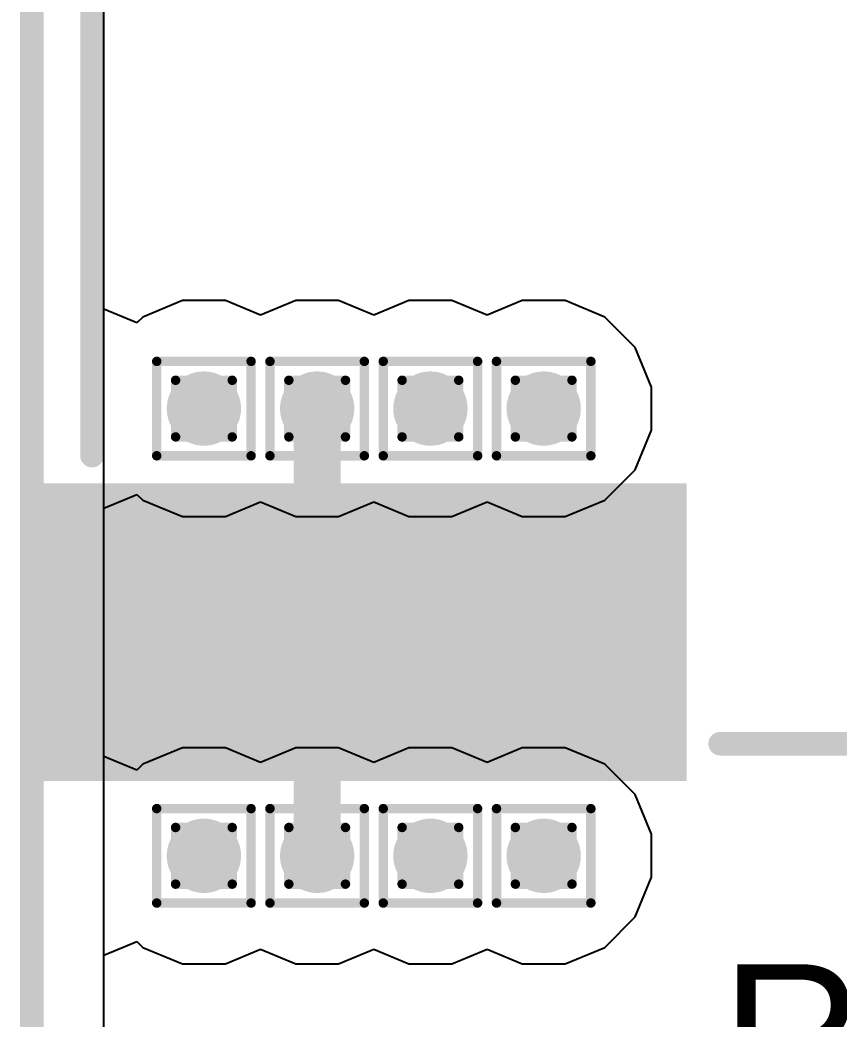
# Model space of a CAD drawing. Header units: inches. Extents: x -12 to 5357, y -8 to 5291.
# Drawn here: x -4.06 to 0.35, y 33.01 to 38.39 of the extents above; entities that cross this region are included whole.
import ezdxf

# ---------------------------------------------------------------- set-up
doc = ezdxf.new("R2010")
doc.units = ezdxf.units.IN
for name, color, linetype in [('Board Outline', 216, 'Continuous'), ('Bottom Layer', 5, 'Continuous'), ('Drill Drawing', 1, 'Continuous'), ('Ground', 16, 'Continuous'), ('Power', 76, 'Continuous'), ('Top Layer', 1, 'Continuous'), ('Top Overlay', 2, 'Continuous'), ('Top Paste', 8, 'Continuous'), ('Top Solder', 216, 'Continuous'), ('Via Holes', 16, 'Continuous')]:
    doc.layers.add(name, color=color, linetype=linetype)
doc.styles.add('Arial', font='', dxfattribs={"height": 0.2})
doc.styles.get('Arial').set_extended_font_data('Arial')

# ---------------------------------------------------------------- blocks, each defined once
blk = doc.blocks.new('S2B_PH_SM4_TB_LF__SN__73')
at = {"layer": 'Top Layer'}
blk.add_hatch(color=1, dxfattribs=at).paths.add_polyline_path([(2.6, -1.225), (4.1, -1.225), (4.1, -4.625), (2.6, -4.625)])
at = {"layer": 'Top Paste'}
blk.add_hatch(color=8, dxfattribs=at).paths.add_polyline_path([(2.6, -1.225), (4.1, -1.225), (4.1, -4.625), (2.6, -4.625)])
at = {"layer": 'Top Solder'}
blk.add_hatch(color=216, dxfattribs=at).paths.add_polyline_path([(2.5492, -1.1742), (4.1508, -1.1742), (4.1508, -4.6758), (2.5492, -4.6758)])
at = {"layer": 'Top Overlay'}
for points in [[(3.95, -0.9938, 0.127, 0.127, 0), (3.95, 3.225, 0.127, 0.127, 0)], [(2.4, -4.375, 0.127, 0.127, 0), (-2.4, -4.375, 0.127, 0.127, 0)]]:
    blk.add_lwpolyline(points, format="xyseb", dxfattribs=at)
for points in [[(3.9183, -0.9938, 0.0635, 0.0635, 1), (3.9818, -0.9938, 0.0635, 0.0635, 1)], [(2.3682, -4.375, 0.0635, 0.0635, 1), (2.4317, -4.375, 0.0635, 0.0635, 1)]]:
    blk.add_lwpolyline(points, format="xyseb", close=True, dxfattribs=at)

msp = doc.modelspace()

# ---------------------------------------------------------------- hatches: boundary and pattern name
at = {"layer": 'Bottom Layer'}
h = msp.add_hatch(color=5, dxfattribs=at)
edge = h.paths.add_edge_path()
edge.add_arc((-3.0734, 36.2966), 0.2, 0, 360)
h = msp.add_hatch(color=5, dxfattribs=at)
edge = h.paths.add_edge_path()
edge.add_arc((-2.4638, 36.2966), 0.2, 0, 360)
h = msp.add_hatch(color=5, dxfattribs=at)
edge = h.paths.add_edge_path()
edge.add_arc((-1.8542, 36.2966), 0.2, 0, 360)
h = msp.add_hatch(color=5, dxfattribs=at)
edge = h.paths.add_edge_path()
edge.add_arc((-1.2446, 36.2966), 0.2, 0, 360)
h = msp.add_hatch(color=5, dxfattribs=at)
edge = h.paths.add_edge_path()
edge.add_arc((-3.0734, 33.8903), 0.2, 0, 360)
h = msp.add_hatch(color=5, dxfattribs=at)
edge = h.paths.add_edge_path()
edge.add_arc((-2.4638, 33.8903), 0.2, 0, 360)
h = msp.add_hatch(color=5, dxfattribs=at)
edge = h.paths.add_edge_path()
edge.add_arc((-1.8542, 33.8903), 0.2, 0, 360)
h = msp.add_hatch(color=5, dxfattribs=at)
edge = h.paths.add_edge_path()
edge.add_arc((-1.2446, 33.8903), 0.2, 0, 360)
at = {"layer": 'Ground'}
h = msp.add_hatch(color=16, dxfattribs=at)
edge = h.paths.add_edge_path()
edge.add_arc((-3.0734, 36.2966), 0.2, 0, 360)
h = msp.add_hatch(color=16, dxfattribs=at)
edge = h.paths.add_edge_path()
edge.add_arc((-2.4638, 36.2966), 0.2, 0, 360)
h = msp.add_hatch(color=16, dxfattribs=at)
edge = h.paths.add_edge_path()
edge.add_arc((-1.8542, 36.2966), 0.2, 0, 360)
h = msp.add_hatch(color=16, dxfattribs=at)
edge = h.paths.add_edge_path()
edge.add_arc((-1.2446, 36.2966), 0.2, 0, 360)
h = msp.add_hatch(color=16, dxfattribs=at)
edge = h.paths.add_edge_path()
edge.add_arc((-3.0734, 33.8903), 0.2, 0, 360)
h = msp.add_hatch(color=16, dxfattribs=at)
edge = h.paths.add_edge_path()
edge.add_arc((-2.4638, 33.8903), 0.2, 0, 360)
h = msp.add_hatch(color=16, dxfattribs=at)
edge = h.paths.add_edge_path()
edge.add_arc((-1.8542, 33.8903), 0.2, 0, 360)
h = msp.add_hatch(color=16, dxfattribs=at)
edge = h.paths.add_edge_path()
edge.add_arc((-1.2446, 33.8903), 0.2, 0, 360)
at = {"layer": 'Power'}
h = msp.add_hatch(color=76, dxfattribs=at)
edge = h.paths.add_edge_path()
edge.add_arc((-3.0734, 36.2966), 0.2, 0, 360)
h = msp.add_hatch(color=76, dxfattribs=at)
edge = h.paths.add_edge_path()
edge.add_arc((-2.4638, 36.2966), 0.2, 0, 360)
h = msp.add_hatch(color=76, dxfattribs=at)
edge = h.paths.add_edge_path()
edge.add_arc((-1.8542, 36.2966), 0.2, 0, 360)
h = msp.add_hatch(color=76, dxfattribs=at)
edge = h.paths.add_edge_path()
edge.add_arc((-1.2446, 36.2966), 0.2, 0, 360)
h = msp.add_hatch(color=76, dxfattribs=at)
edge = h.paths.add_edge_path()
edge.add_arc((-3.0734, 33.8903), 0.2, 0, 360)
h = msp.add_hatch(color=76, dxfattribs=at)
edge = h.paths.add_edge_path()
edge.add_arc((-2.4638, 33.8903), 0.2, 0, 360)
h = msp.add_hatch(color=76, dxfattribs=at)
edge = h.paths.add_edge_path()
edge.add_arc((-1.8542, 33.8903), 0.2, 0, 360)
h = msp.add_hatch(color=76, dxfattribs=at)
edge = h.paths.add_edge_path()
edge.add_arc((-1.2446, 33.8903), 0.2, 0, 360)
at = {"layer": 'Top Layer'}
h = msp.add_hatch(color=1, dxfattribs=at)
edge = h.paths.add_edge_path()
edge.add_arc((-3.0734, 36.2966), 0.2, 0, 360)
h = msp.add_hatch(color=1, dxfattribs=at)
edge = h.paths.add_edge_path()
edge.add_arc((-2.4638, 36.2966), 0.2, 0, 360)
h = msp.add_hatch(color=1, dxfattribs=at)
edge = h.paths.add_edge_path()
edge.add_arc((-1.8542, 36.2966), 0.2, 0, 360)
h = msp.add_hatch(color=1, dxfattribs=at)
edge = h.paths.add_edge_path()
edge.add_arc((-1.2446, 36.2966), 0.2, 0, 360)
h = msp.add_hatch(color=1, dxfattribs=at)
edge = h.paths.add_edge_path()
edge.add_arc((-3.0734, 33.8903), 0.2, 0, 360)
h = msp.add_hatch(color=1, dxfattribs=at)
edge = h.paths.add_edge_path()
edge.add_arc((-2.4638, 33.8903), 0.2, 0, 360)
h = msp.add_hatch(color=1, dxfattribs=at)
edge = h.paths.add_edge_path()
edge.add_arc((-1.8542, 33.8903), 0.2, 0, 360)
h = msp.add_hatch(color=1, dxfattribs=at)
edge = h.paths.add_edge_path()
edge.add_arc((-1.2446, 33.8903), 0.2, 0, 360)
at = {"layer": 'Via Holes'}
h = msp.add_hatch(color=7, dxfattribs=at)
edge = h.paths.add_edge_path()
edge.add_arc((-3.0734, 36.2966), 0.1, 0, 360)
h = msp.add_hatch(color=7, dxfattribs=at)
edge = h.paths.add_edge_path()
edge.add_arc((-2.4638, 36.2966), 0.1, 0, 360)
h = msp.add_hatch(color=7, dxfattribs=at)
edge = h.paths.add_edge_path()
edge.add_arc((-1.8542, 36.2966), 0.1, 0, 360)
h = msp.add_hatch(color=7, dxfattribs=at)
edge = h.paths.add_edge_path()
edge.add_arc((-1.2446, 36.2966), 0.1, 0, 360)
h = msp.add_hatch(color=7, dxfattribs=at)
edge = h.paths.add_edge_path()
edge.add_arc((-3.0734, 33.8903), 0.1, 0, 360)
h = msp.add_hatch(color=7, dxfattribs=at)
edge = h.paths.add_edge_path()
edge.add_arc((-2.4638, 33.8903), 0.1, 0, 360)
h = msp.add_hatch(color=7, dxfattribs=at)
edge = h.paths.add_edge_path()
edge.add_arc((-1.8542, 33.8903), 0.1, 0, 360)
h = msp.add_hatch(color=7, dxfattribs=at)
edge = h.paths.add_edge_path()
edge.add_arc((-1.2446, 33.8903), 0.1, 0, 360)

# ---------------------------------------------------------------- linework, layer by layer
at = {"layer": 'Board Outline'}
msp.add_lwpolyline([(-3.9999, -1.4599, 0.127, 0.127, 0), (-3.9999, 55.438, 0.127, 0.127, 0)], format="xyseb", dxfattribs=at)
at = {"layer": 'Bottom Layer'}
msp.add_line((-3.6114, 30.6629), (-3.6114, 55.438), dxfattribs=at)
at = {"layer": 'Drill Drawing'}
for points in [[(-3.3274, 36.5506, 0.0508, 0.0508, 0), (-2.8194, 36.5506, 0.0508, 0.0508, 0)], [(-3.3274, 36.0426, 0.0508, 0.0508, 0), (-3.3274, 36.5506, 0.0508, 0.0508, 0)], [(-2.8194, 36.0426, 0.0508, 0.0508, 0), (-2.8194, 36.5506, 0.0508, 0.0508, 0)], [(-2.7178, 36.5506, 0.0508, 0.0508, 0), (-2.2098, 36.5506, 0.0508, 0.0508, 0)], [(-2.7178, 36.0426, 0.0508, 0.0508, 0), (-2.7178, 36.5506, 0.0508, 0.0508, 0)], [(-2.2098, 36.0426, 0.0508, 0.0508, 0), (-2.2098, 36.5506, 0.0508, 0.0508, 0)], [(-2.1082, 36.5506, 0.0508, 0.0508, 0), (-1.6002, 36.5506, 0.0508, 0.0508, 0)], [(-2.1082, 36.0426, 0.0508, 0.0508, 0), (-2.1082, 36.5506, 0.0508, 0.0508, 0)], [(-1.6002, 36.0426, 0.0508, 0.0508, 0), (-1.6002, 36.5506, 0.0508, 0.0508, 0)], [(-1.4986, 36.5506, 0.0508, 0.0508, 0), (-0.9906, 36.5506, 0.0508, 0.0508, 0)], [(-1.4986, 36.0426, 0.0508, 0.0508, 0), (-1.4986, 36.5506, 0.0508, 0.0508, 0)], [(-0.9906, 36.0426, 0.0508, 0.0508, 0), (-0.9906, 36.5506, 0.0508, 0.0508, 0)], [(-3.2258, 36.449, 0.0508, 0.0508, 0), (-2.921, 36.449, 0.0508, 0.0508, 0)], [(-3.2258, 36.1442, 0.0508, 0.0508, 0), (-3.2258, 36.449, 0.0508, 0.0508, 0)], [(-2.921, 36.1442, 0.0508, 0.0508, 0), (-2.921, 36.449, 0.0508, 0.0508, 0)], [(-2.6162, 36.449, 0.0508, 0.0508, 0), (-2.3114, 36.449, 0.0508, 0.0508, 0)], [(-2.6162, 36.1442, 0.0508, 0.0508, 0), (-2.6162, 36.449, 0.0508, 0.0508, 0)], [(-2.3114, 36.1442, 0.0508, 0.0508, 0), (-2.3114, 36.449, 0.0508, 0.0508, 0)], [(-2.0066, 36.449, 0.0508, 0.0508, 0), (-1.7018, 36.449, 0.0508, 0.0508, 0)], [(-2.0066, 36.1442, 0.0508, 0.0508, 0), (-2.0066, 36.449, 0.0508, 0.0508, 0)], [(-1.7018, 36.1442, 0.0508, 0.0508, 0), (-1.7018, 36.449, 0.0508, 0.0508, 0)], [(-1.397, 36.449, 0.0508, 0.0508, 0), (-1.0922, 36.449, 0.0508, 0.0508, 0)], [(-1.397, 36.1442, 0.0508, 0.0508, 0), (-1.397, 36.449, 0.0508, 0.0508, 0)], [(-1.0922, 36.1442, 0.0508, 0.0508, 0), (-1.0922, 36.449, 0.0508, 0.0508, 0)], [(-3.2258, 36.1442, 0.0508, 0.0508, 0), (-2.921, 36.1442, 0.0508, 0.0508, 0)], [(-2.6162, 36.1442, 0.0508, 0.0508, 0), (-2.3114, 36.1442, 0.0508, 0.0508, 0)], [(-2.0066, 36.1442, 0.0508, 0.0508, 0), (-1.7018, 36.1442, 0.0508, 0.0508, 0)], [(-1.397, 36.1442, 0.0508, 0.0508, 0), (-1.0922, 36.1442, 0.0508, 0.0508, 0)], [(-3.3274, 36.0426, 0.0508, 0.0508, 0), (-2.8194, 36.0426, 0.0508, 0.0508, 0)], [(-2.7178, 36.0426, 0.0508, 0.0508, 0), (-2.2098, 36.0426, 0.0508, 0.0508, 0)], [(-2.1082, 36.0426, 0.0508, 0.0508, 0), (-1.6002, 36.0426, 0.0508, 0.0508, 0)], [(-1.4986, 36.0426, 0.0508, 0.0508, 0), (-0.9906, 36.0426, 0.0508, 0.0508, 0)], [(-3.3274, 34.1443, 0.0508, 0.0508, 0), (-2.8194, 34.1443, 0.0508, 0.0508, 0)], [(-3.3274, 33.6363, 0.0508, 0.0508, 0), (-3.3274, 34.1443, 0.0508, 0.0508, 0)], [(-2.8194, 33.6363, 0.0508, 0.0508, 0), (-2.8194, 34.1443, 0.0508, 0.0508, 0)], [(-2.7178, 34.1443, 0.0508, 0.0508, 0), (-2.2098, 34.1443, 0.0508, 0.0508, 0)], [(-2.7178, 33.6363, 0.0508, 0.0508, 0), (-2.7178, 34.1443, 0.0508, 0.0508, 0)], [(-2.2098, 33.6363, 0.0508, 0.0508, 0), (-2.2098, 34.1443, 0.0508, 0.0508, 0)], [(-2.1082, 34.1443, 0.0508, 0.0508, 0), (-1.6002, 34.1443, 0.0508, 0.0508, 0)], [(-2.1082, 33.6363, 0.0508, 0.0508, 0), (-2.1082, 34.1443, 0.0508, 0.0508, 0)], [(-1.6002, 33.6363, 0.0508, 0.0508, 0), (-1.6002, 34.1443, 0.0508, 0.0508, 0)], [(-1.4986, 34.1443, 0.0508, 0.0508, 0), (-0.9906, 34.1443, 0.0508, 0.0508, 0)], [(-1.4986, 33.6363, 0.0508, 0.0508, 0), (-1.4986, 34.1443, 0.0508, 0.0508, 0)], [(-0.9906, 33.6363, 0.0508, 0.0508, 0), (-0.9906, 34.1443, 0.0508, 0.0508, 0)], [(-3.2258, 34.0427, 0.0508, 0.0508, 0), (-2.921, 34.0427, 0.0508, 0.0508, 0)], [(-3.2258, 33.7379, 0.0508, 0.0508, 0), (-3.2258, 34.0427, 0.0508, 0.0508, 0)], [(-2.921, 33.7379, 0.0508, 0.0508, 0), (-2.921, 34.0427, 0.0508, 0.0508, 0)], [(-2.6162, 34.0427, 0.0508, 0.0508, 0), (-2.3114, 34.0427, 0.0508, 0.0508, 0)], [(-2.6162, 33.7379, 0.0508, 0.0508, 0), (-2.6162, 34.0427, 0.0508, 0.0508, 0)], [(-2.3114, 33.7379, 0.0508, 0.0508, 0), (-2.3114, 34.0427, 0.0508, 0.0508, 0)], [(-2.0066, 34.0427, 0.0508, 0.0508, 0), (-1.7018, 34.0427, 0.0508, 0.0508, 0)], [(-2.0066, 33.7379, 0.0508, 0.0508, 0), (-2.0066, 34.0427, 0.0508, 0.0508, 0)], [(-1.7018, 33.7379, 0.0508, 0.0508, 0), (-1.7018, 34.0427, 0.0508, 0.0508, 0)], [(-1.397, 34.0427, 0.0508, 0.0508, 0), (-1.0922, 34.0427, 0.0508, 0.0508, 0)], [(-1.397, 33.7379, 0.0508, 0.0508, 0), (-1.397, 34.0427, 0.0508, 0.0508, 0)], [(-1.0922, 33.7379, 0.0508, 0.0508, 0), (-1.0922, 34.0427, 0.0508, 0.0508, 0)], [(-3.2258, 33.7379, 0.0508, 0.0508, 0), (-2.921, 33.7379, 0.0508, 0.0508, 0)], [(-2.6162, 33.7379, 0.0508, 0.0508, 0), (-2.3114, 33.7379, 0.0508, 0.0508, 0)], [(-2.0066, 33.7379, 0.0508, 0.0508, 0), (-1.7018, 33.7379, 0.0508, 0.0508, 0)], [(-1.397, 33.7379, 0.0508, 0.0508, 0), (-1.0922, 33.7379, 0.0508, 0.0508, 0)], [(-3.3274, 33.6363, 0.0508, 0.0508, 0), (-2.8194, 33.6363, 0.0508, 0.0508, 0)], [(-2.7178, 33.6363, 0.0508, 0.0508, 0), (-2.2098, 33.6363, 0.0508, 0.0508, 0)], [(-2.1082, 33.6363, 0.0508, 0.0508, 0), (-1.6002, 33.6363, 0.0508, 0.0508, 0)], [(-1.4986, 33.6363, 0.0508, 0.0508, 0), (-0.9906, 33.6363, 0.0508, 0.0508, 0)]]:
    msp.add_lwpolyline(points, format="xyseb", dxfattribs=at)
for points in [[(-3.3401, 36.5506, 0.0254, 0.0254, 1), (-3.3147, 36.5506, 0.0254, 0.0254, 1)], [(-3.3401, 36.5506, 0.0254, 0.0254, 1), (-3.3147, 36.5506, 0.0254, 0.0254, 1)], [(-2.8321, 36.5506, 0.0254, 0.0254, 1), (-2.8067, 36.5506, 0.0254, 0.0254, 1)], [(-2.8321, 36.5506, 0.0254, 0.0254, 1), (-2.8067, 36.5506, 0.0254, 0.0254, 1)], [(-2.7305, 36.5506, 0.0254, 0.0254, 1), (-2.7051, 36.5506, 0.0254, 0.0254, 1)], [(-2.7305, 36.5506, 0.0254, 0.0254, 1), (-2.7051, 36.5506, 0.0254, 0.0254, 1)], [(-2.2225, 36.5506, 0.0254, 0.0254, 1), (-2.1971, 36.5506, 0.0254, 0.0254, 1)], [(-2.2225, 36.5506, 0.0254, 0.0254, 1), (-2.1971, 36.5506, 0.0254, 0.0254, 1)], [(-2.1209, 36.5506, 0.0254, 0.0254, 1), (-2.0955, 36.5506, 0.0254, 0.0254, 1)], [(-2.1209, 36.5506, 0.0254, 0.0254, 1), (-2.0955, 36.5506, 0.0254, 0.0254, 1)], [(-1.6129, 36.5506, 0.0254, 0.0254, 1), (-1.5875, 36.5506, 0.0254, 0.0254, 1)], [(-1.6129, 36.5506, 0.0254, 0.0254, 1), (-1.5875, 36.5506, 0.0254, 0.0254, 1)], [(-1.5113, 36.5506, 0.0254, 0.0254, 1), (-1.4859, 36.5506, 0.0254, 0.0254, 1)], [(-1.5113, 36.5506, 0.0254, 0.0254, 1), (-1.4859, 36.5506, 0.0254, 0.0254, 1)], [(-1.0033, 36.5506, 0.0254, 0.0254, 1), (-0.9779, 36.5506, 0.0254, 0.0254, 1)], [(-1.0033, 36.5506, 0.0254, 0.0254, 1), (-0.9779, 36.5506, 0.0254, 0.0254, 1)], [(-3.2385, 36.449, 0.0254, 0.0254, 1), (-3.2131, 36.449, 0.0254, 0.0254, 1)], [(-3.2385, 36.449, 0.0254, 0.0254, 1), (-3.2131, 36.449, 0.0254, 0.0254, 1)], [(-2.9337, 36.449, 0.0254, 0.0254, 1), (-2.9083, 36.449, 0.0254, 0.0254, 1)], [(-2.9337, 36.449, 0.0254, 0.0254, 1), (-2.9083, 36.449, 0.0254, 0.0254, 1)], [(-2.6289, 36.449, 0.0254, 0.0254, 1), (-2.6035, 36.449, 0.0254, 0.0254, 1)], [(-2.6289, 36.449, 0.0254, 0.0254, 1), (-2.6035, 36.449, 0.0254, 0.0254, 1)], [(-2.3241, 36.449, 0.0254, 0.0254, 1), (-2.2987, 36.449, 0.0254, 0.0254, 1)], [(-2.3241, 36.449, 0.0254, 0.0254, 1), (-2.2987, 36.449, 0.0254, 0.0254, 1)], [(-2.0193, 36.449, 0.0254, 0.0254, 1), (-1.9939, 36.449, 0.0254, 0.0254, 1)], [(-2.0193, 36.449, 0.0254, 0.0254, 1), (-1.9939, 36.449, 0.0254, 0.0254, 1)], [(-1.7145, 36.449, 0.0254, 0.0254, 1), (-1.6891, 36.449, 0.0254, 0.0254, 1)], [(-1.7145, 36.449, 0.0254, 0.0254, 1), (-1.6891, 36.449, 0.0254, 0.0254, 1)], [(-1.4097, 36.449, 0.0254, 0.0254, 1), (-1.3843, 36.449, 0.0254, 0.0254, 1)], [(-1.4097, 36.449, 0.0254, 0.0254, 1), (-1.3843, 36.449, 0.0254, 0.0254, 1)], [(-1.1049, 36.449, 0.0254, 0.0254, 1), (-1.0795, 36.449, 0.0254, 0.0254, 1)], [(-1.1049, 36.449, 0.0254, 0.0254, 1), (-1.0795, 36.449, 0.0254, 0.0254, 1)], [(-3.2385, 36.1442, 0.0254, 0.0254, 1), (-3.2131, 36.1442, 0.0254, 0.0254, 1)], [(-3.2385, 36.1442, 0.0254, 0.0254, 1), (-3.2131, 36.1442, 0.0254, 0.0254, 1)], [(-2.9337, 36.1442, 0.0254, 0.0254, 1), (-2.9083, 36.1442, 0.0254, 0.0254, 1)], [(-2.9337, 36.1442, 0.0254, 0.0254, 1), (-2.9083, 36.1442, 0.0254, 0.0254, 1)], [(-2.6289, 36.1442, 0.0254, 0.0254, 1), (-2.6035, 36.1442, 0.0254, 0.0254, 1)], [(-2.6289, 36.1442, 0.0254, 0.0254, 1), (-2.6035, 36.1442, 0.0254, 0.0254, 1)], [(-2.3241, 36.1442, 0.0254, 0.0254, 1), (-2.2987, 36.1442, 0.0254, 0.0254, 1)], [(-2.3241, 36.1442, 0.0254, 0.0254, 1), (-2.2987, 36.1442, 0.0254, 0.0254, 1)], [(-2.0193, 36.1442, 0.0254, 0.0254, 1), (-1.9939, 36.1442, 0.0254, 0.0254, 1)], [(-2.0193, 36.1442, 0.0254, 0.0254, 1), (-1.9939, 36.1442, 0.0254, 0.0254, 1)], [(-1.7145, 36.1442, 0.0254, 0.0254, 1), (-1.6891, 36.1442, 0.0254, 0.0254, 1)], [(-1.7145, 36.1442, 0.0254, 0.0254, 1), (-1.6891, 36.1442, 0.0254, 0.0254, 1)], [(-1.4097, 36.1442, 0.0254, 0.0254, 1), (-1.3843, 36.1442, 0.0254, 0.0254, 1)], [(-1.4097, 36.1442, 0.0254, 0.0254, 1), (-1.3843, 36.1442, 0.0254, 0.0254, 1)], [(-1.1049, 36.1442, 0.0254, 0.0254, 1), (-1.0795, 36.1442, 0.0254, 0.0254, 1)], [(-1.1049, 36.1442, 0.0254, 0.0254, 1), (-1.0795, 36.1442, 0.0254, 0.0254, 1)], [(-3.3401, 36.0426, 0.0254, 0.0254, 1), (-3.3147, 36.0426, 0.0254, 0.0254, 1)], [(-3.3401, 36.0426, 0.0254, 0.0254, 1), (-3.3147, 36.0426, 0.0254, 0.0254, 1)], [(-2.8321, 36.0426, 0.0254, 0.0254, 1), (-2.8067, 36.0426, 0.0254, 0.0254, 1)], [(-2.8321, 36.0426, 0.0254, 0.0254, 1), (-2.8067, 36.0426, 0.0254, 0.0254, 1)], [(-2.7305, 36.0426, 0.0254, 0.0254, 1), (-2.7051, 36.0426, 0.0254, 0.0254, 1)], [(-2.7305, 36.0426, 0.0254, 0.0254, 1), (-2.7051, 36.0426, 0.0254, 0.0254, 1)], [(-2.2225, 36.0426, 0.0254, 0.0254, 1), (-2.1971, 36.0426, 0.0254, 0.0254, 1)], [(-2.2225, 36.0426, 0.0254, 0.0254, 1), (-2.1971, 36.0426, 0.0254, 0.0254, 1)], [(-2.1209, 36.0426, 0.0254, 0.0254, 1), (-2.0955, 36.0426, 0.0254, 0.0254, 1)], [(-2.1209, 36.0426, 0.0254, 0.0254, 1), (-2.0955, 36.0426, 0.0254, 0.0254, 1)], [(-1.6129, 36.0426, 0.0254, 0.0254, 1), (-1.5875, 36.0426, 0.0254, 0.0254, 1)], [(-1.6129, 36.0426, 0.0254, 0.0254, 1), (-1.5875, 36.0426, 0.0254, 0.0254, 1)], [(-1.5113, 36.0426, 0.0254, 0.0254, 1), (-1.4859, 36.0426, 0.0254, 0.0254, 1)], [(-1.5113, 36.0426, 0.0254, 0.0254, 1), (-1.4859, 36.0426, 0.0254, 0.0254, 1)], [(-1.0033, 36.0426, 0.0254, 0.0254, 1), (-0.9779, 36.0426, 0.0254, 0.0254, 1)], [(-1.0033, 36.0426, 0.0254, 0.0254, 1), (-0.9779, 36.0426, 0.0254, 0.0254, 1)], [(-3.3401, 34.1443, 0.0254, 0.0254, 1), (-3.3147, 34.1443, 0.0254, 0.0254, 1)], [(-3.3401, 34.1443, 0.0254, 0.0254, 1), (-3.3147, 34.1443, 0.0254, 0.0254, 1)], [(-2.8321, 34.1443, 0.0254, 0.0254, 1), (-2.8067, 34.1443, 0.0254, 0.0254, 1)], [(-2.8321, 34.1443, 0.0254, 0.0254, 1), (-2.8067, 34.1443, 0.0254, 0.0254, 1)], [(-2.7305, 34.1443, 0.0254, 0.0254, 1), (-2.7051, 34.1443, 0.0254, 0.0254, 1)], [(-2.7305, 34.1443, 0.0254, 0.0254, 1), (-2.7051, 34.1443, 0.0254, 0.0254, 1)], [(-2.2225, 34.1443, 0.0254, 0.0254, 1), (-2.1971, 34.1443, 0.0254, 0.0254, 1)], [(-2.2225, 34.1443, 0.0254, 0.0254, 1), (-2.1971, 34.1443, 0.0254, 0.0254, 1)], [(-2.1209, 34.1443, 0.0254, 0.0254, 1), (-2.0955, 34.1443, 0.0254, 0.0254, 1)], [(-2.1209, 34.1443, 0.0254, 0.0254, 1), (-2.0955, 34.1443, 0.0254, 0.0254, 1)], [(-1.6129, 34.1443, 0.0254, 0.0254, 1), (-1.5875, 34.1443, 0.0254, 0.0254, 1)], [(-1.6129, 34.1443, 0.0254, 0.0254, 1), (-1.5875, 34.1443, 0.0254, 0.0254, 1)], [(-1.5113, 34.1443, 0.0254, 0.0254, 1), (-1.4859, 34.1443, 0.0254, 0.0254, 1)], [(-1.5113, 34.1443, 0.0254, 0.0254, 1), (-1.4859, 34.1443, 0.0254, 0.0254, 1)], [(-1.0033, 34.1443, 0.0254, 0.0254, 1), (-0.9779, 34.1443, 0.0254, 0.0254, 1)], [(-1.0033, 34.1443, 0.0254, 0.0254, 1), (-0.9779, 34.1443, 0.0254, 0.0254, 1)], [(-3.2385, 34.0427, 0.0254, 0.0254, 1), (-3.2131, 34.0427, 0.0254, 0.0254, 1)], [(-3.2385, 34.0427, 0.0254, 0.0254, 1), (-3.2131, 34.0427, 0.0254, 0.0254, 1)], [(-2.9337, 34.0427, 0.0254, 0.0254, 1), (-2.9083, 34.0427, 0.0254, 0.0254, 1)], [(-2.9337, 34.0427, 0.0254, 0.0254, 1), (-2.9083, 34.0427, 0.0254, 0.0254, 1)], [(-2.6289, 34.0427, 0.0254, 0.0254, 1), (-2.6035, 34.0427, 0.0254, 0.0254, 1)], [(-2.6289, 34.0427, 0.0254, 0.0254, 1), (-2.6035, 34.0427, 0.0254, 0.0254, 1)], [(-2.3241, 34.0427, 0.0254, 0.0254, 1), (-2.2987, 34.0427, 0.0254, 0.0254, 1)], [(-2.3241, 34.0427, 0.0254, 0.0254, 1), (-2.2987, 34.0427, 0.0254, 0.0254, 1)], [(-2.0193, 34.0427, 0.0254, 0.0254, 1), (-1.9939, 34.0427, 0.0254, 0.0254, 1)], [(-2.0193, 34.0427, 0.0254, 0.0254, 1), (-1.9939, 34.0427, 0.0254, 0.0254, 1)], [(-1.7145, 34.0427, 0.0254, 0.0254, 1), (-1.6891, 34.0427, 0.0254, 0.0254, 1)], [(-1.7145, 34.0427, 0.0254, 0.0254, 1), (-1.6891, 34.0427, 0.0254, 0.0254, 1)], [(-1.4097, 34.0427, 0.0254, 0.0254, 1), (-1.3843, 34.0427, 0.0254, 0.0254, 1)], [(-1.4097, 34.0427, 0.0254, 0.0254, 1), (-1.3843, 34.0427, 0.0254, 0.0254, 1)], [(-1.1049, 34.0427, 0.0254, 0.0254, 1), (-1.0795, 34.0427, 0.0254, 0.0254, 1)], [(-1.1049, 34.0427, 0.0254, 0.0254, 1), (-1.0795, 34.0427, 0.0254, 0.0254, 1)], [(-3.2385, 33.7379, 0.0254, 0.0254, 1), (-3.2131, 33.7379, 0.0254, 0.0254, 1)], [(-3.2385, 33.7379, 0.0254, 0.0254, 1), (-3.2131, 33.7379, 0.0254, 0.0254, 1)], [(-2.9337, 33.7379, 0.0254, 0.0254, 1), (-2.9083, 33.7379, 0.0254, 0.0254, 1)], [(-2.9337, 33.7379, 0.0254, 0.0254, 1), (-2.9083, 33.7379, 0.0254, 0.0254, 1)], [(-2.6289, 33.7379, 0.0254, 0.0254, 1), (-2.6035, 33.7379, 0.0254, 0.0254, 1)], [(-2.6289, 33.7379, 0.0254, 0.0254, 1), (-2.6035, 33.7379, 0.0254, 0.0254, 1)], [(-2.3241, 33.7379, 0.0254, 0.0254, 1), (-2.2987, 33.7379, 0.0254, 0.0254, 1)], [(-2.3241, 33.7379, 0.0254, 0.0254, 1), (-2.2987, 33.7379, 0.0254, 0.0254, 1)], [(-2.0193, 33.7379, 0.0254, 0.0254, 1), (-1.9939, 33.7379, 0.0254, 0.0254, 1)], [(-2.0193, 33.7379, 0.0254, 0.0254, 1), (-1.9939, 33.7379, 0.0254, 0.0254, 1)], [(-1.7145, 33.7379, 0.0254, 0.0254, 1), (-1.6891, 33.7379, 0.0254, 0.0254, 1)], [(-1.7145, 33.7379, 0.0254, 0.0254, 1), (-1.6891, 33.7379, 0.0254, 0.0254, 1)], [(-1.4097, 33.7379, 0.0254, 0.0254, 1), (-1.3843, 33.7379, 0.0254, 0.0254, 1)], [(-1.4097, 33.7379, 0.0254, 0.0254, 1), (-1.3843, 33.7379, 0.0254, 0.0254, 1)], [(-1.1049, 33.7379, 0.0254, 0.0254, 1), (-1.0795, 33.7379, 0.0254, 0.0254, 1)], [(-1.1049, 33.7379, 0.0254, 0.0254, 1), (-1.0795, 33.7379, 0.0254, 0.0254, 1)], [(-3.3401, 33.6363, 0.0254, 0.0254, 1), (-3.3147, 33.6363, 0.0254, 0.0254, 1)], [(-3.3401, 33.6363, 0.0254, 0.0254, 1), (-3.3147, 33.6363, 0.0254, 0.0254, 1)], [(-2.8321, 33.6363, 0.0254, 0.0254, 1), (-2.8067, 33.6363, 0.0254, 0.0254, 1)], [(-2.8321, 33.6363, 0.0254, 0.0254, 1), (-2.8067, 33.6363, 0.0254, 0.0254, 1)], [(-2.7305, 33.6363, 0.0254, 0.0254, 1), (-2.7051, 33.6363, 0.0254, 0.0254, 1)], [(-2.7305, 33.6363, 0.0254, 0.0254, 1), (-2.7051, 33.6363, 0.0254, 0.0254, 1)], [(-2.2225, 33.6363, 0.0254, 0.0254, 1), (-2.1971, 33.6363, 0.0254, 0.0254, 1)], [(-2.2225, 33.6363, 0.0254, 0.0254, 1), (-2.1971, 33.6363, 0.0254, 0.0254, 1)], [(-2.1209, 33.6363, 0.0254, 0.0254, 1), (-2.0955, 33.6363, 0.0254, 0.0254, 1)], [(-2.1209, 33.6363, 0.0254, 0.0254, 1), (-2.0955, 33.6363, 0.0254, 0.0254, 1)], [(-1.6129, 33.6363, 0.0254, 0.0254, 1), (-1.5875, 33.6363, 0.0254, 0.0254, 1)], [(-1.6129, 33.6363, 0.0254, 0.0254, 1), (-1.5875, 33.6363, 0.0254, 0.0254, 1)], [(-1.5113, 33.6363, 0.0254, 0.0254, 1), (-1.4859, 33.6363, 0.0254, 0.0254, 1)], [(-1.5113, 33.6363, 0.0254, 0.0254, 1), (-1.4859, 33.6363, 0.0254, 0.0254, 1)], [(-1.0033, 33.6363, 0.0254, 0.0254, 1), (-0.9779, 33.6363, 0.0254, 0.0254, 1)], [(-1.0033, 33.6363, 0.0254, 0.0254, 1), (-0.9779, 33.6363, 0.0254, 0.0254, 1)]]:
    msp.add_lwpolyline(points, format="xyseb", close=True, dxfattribs=at)
at = {"layer": 'Ground'}
msp.add_line((-3.6114, 30.6629), (-3.6114, 55.438), dxfattribs=at)
at = {"layer": 'Power'}
for p, q in [((-3.6114, 36.8317), (-3.6114, 40.0561)), ((-3.189, 36.8776), (-3.4025, 36.7892)), ((-2.9578, 36.8776), (-3.189, 36.8776)), ((-2.7686, 36.7992), (-2.9578, 36.8776)), ((-2.5794, 36.8776), (-2.7686, 36.7992)), ((-2.3482, 36.8776), (-2.5794, 36.8776)), ((-2.159, 36.7992), (-2.3482, 36.8776)), ((-1.9698, 36.8776), (-2.159, 36.7992)), ((-1.7386, 36.8776), (-1.9698, 36.8776)), ((-1.5494, 36.7992), (-1.7386, 36.8776)), ((-1.3602, 36.8776), (-1.5494, 36.7992)), ((-1.129, 36.8776), (-1.3602, 36.8776)), ((-0.9155, 36.7892), (-1.129, 36.8776)), ((-3.4336, 36.758), (-3.6114, 36.8317)), ((-3.4025, 36.7892), (-3.4336, 36.758)), ((-0.7521, 36.6257), (-0.9155, 36.7892)), ((-0.6636, 36.4122), (-0.7521, 36.6257)), ((-0.6636, 36.181), (-0.6636, 36.4122)), ((-0.7521, 35.9675), (-0.6636, 36.181)), ((-0.9155, 35.8041), (-0.7521, 35.9675)), ((-3.6114, 35.7615), (-3.4336, 35.8352)), ((-3.4336, 35.8352), (-3.4025, 35.8041)), ((-3.4025, 35.8041), (-3.189, 35.7156)), ((-1.129, 35.7156), (-0.9155, 35.8041)), ((-3.6114, 34.4254), (-3.6114, 35.7615)), ((-2.9578, 35.7156), (-2.7686, 35.794)), ((-2.7686, 35.794), (-2.5794, 35.7156)), ((-2.3482, 35.7156), (-2.159, 35.794)), ((-2.159, 35.794), (-1.9698, 35.7156)), ((-1.7386, 35.7156), (-1.5494, 35.794)), ((-1.5494, 35.794), (-1.3602, 35.7156)), ((-3.189, 35.7156), (-2.9578, 35.7156)), ((-2.5794, 35.7156), (-2.3482, 35.7156)), ((-1.9698, 35.7156), (-1.7386, 35.7156)), ((-1.3602, 35.7156), (-1.129, 35.7156)), ((-3.189, 34.4713), (-3.4025, 34.3828)), ((-2.9578, 34.4713), (-3.189, 34.4713)), ((-2.7686, 34.3929), (-2.9578, 34.4713)), ((-2.5794, 34.4713), (-2.7686, 34.3929)), ((-2.3482, 34.4713), (-2.5794, 34.4713)), ((-2.159, 34.3929), (-2.3482, 34.4713)), ((-1.9698, 34.4713), (-2.159, 34.3929)), ((-1.7386, 34.4713), (-1.9698, 34.4713)), ((-1.5494, 34.3929), (-1.7386, 34.4713)), ((-1.3602, 34.4713), (-1.5494, 34.3929)), ((-1.129, 34.4713), (-1.3602, 34.4713)), ((-0.9155, 34.3828), (-1.129, 34.4713)), ((-3.4336, 34.3517), (-3.6114, 34.4254)), ((-3.4025, 34.3828), (-3.4336, 34.3517)), ((-0.7521, 34.2194), (-0.9155, 34.3828)), ((-0.6636, 34.0059), (-0.7521, 34.2194)), ((-0.6636, 33.7747), (-0.6636, 34.0059)), ((-0.7521, 33.5612), (-0.6636, 33.7747)), ((-0.9155, 33.3978), (-0.7521, 33.5612)), ((-3.6114, 33.3552), (-3.4336, 33.4289)), ((-3.4336, 33.4289), (-3.4025, 33.3978)), ((-3.4025, 33.3978), (-3.189, 33.3093)), ((-2.9578, 33.3093), (-2.7686, 33.3877)), ((-2.7686, 33.3877), (-2.5794, 33.3093)), ((-2.3482, 33.3093), (-2.159, 33.3877)), ((-2.159, 33.3877), (-1.9698, 33.3093)), ((-1.7386, 33.3093), (-1.5494, 33.3877)), ((-1.5494, 33.3877), (-1.3602, 33.3093)), ((-1.129, 33.3093), (-0.9155, 33.3978)), ((-3.6114, 30.6629), (-3.6114, 33.3552)), ((-3.189, 33.3093), (-2.9578, 33.3093)), ((-2.5794, 33.3093), (-2.3482, 33.3093)), ((-1.9698, 33.3093), (-1.7386, 33.3093)), ((-1.3602, 33.3093), (-1.129, 33.3093))]:
    msp.add_line(p, q, dxfattribs=at)
at = {"layer": 'Top Layer'}
msp.add_line((-3.6114, 30.6629), (-3.6114, 44.21), dxfattribs=at)
for points in [[(-2.4638, 35.3314, 0.254, 0.254, 0), (-2.4638, 36.2966, 0.254, 0.254, 0)], [(-2.2267, 35.0935, 0.254, 0.254, -0.413257), (-2.4638, 35.3314, 0.254, 0.254, 0)], [(-2.4638, 34.8555, 0.254, 0.254, -0.413257), (-2.2267, 35.0935, 0.254, 0.254, 0)], [(-2.2259, 35.0935, 0.254, 0.254, -0.000817), (-2.2267, 35.0935, 0.254, 0.254, 0)], [(-2.2267, 35.0935, 0.254, 0.254, -0.000817), (-2.2259, 35.0935, 0.254, 0.254, 0)], [(-2.4638, 34.8555, 0.254, 0.254, 0), (-2.4638, 34.8555, 0.254, 0.254, 0)], [(-2.4638, 33.8903, 0.254, 0.254, 0), (-2.4638, 34.8555, 0.254, 0.254, 0)]]:
    msp.add_lwpolyline(points, format="xyseb", dxfattribs=at)
for points in [[(-2.5273, 36.2966, 0.127, 0.127, 1), (-2.4003, 36.2966, 0.127, 0.127, 1)], [(-2.5273, 35.3314, 0.127, 0.127, 1), (-2.4003, 35.3314, 0.127, 0.127, 1)], [(-2.5273, 35.3314, 0.127, 0.127, 1), (-2.4003, 35.3314, 0.127, 0.127, 1)], [(-2.2902, 35.0935, 0.127, 0.127, 1), (-2.1632, 35.0935, 0.127, 0.127, 1)], [(-2.2902, 35.0935, 0.127, 0.127, 1), (-2.1632, 35.0935, 0.127, 0.127, 1)], [(-2.2902, 35.0935, 0.127, 0.127, 1), (-2.1632, 35.0935, 0.127, 0.127, 1)], [(-2.2902, 35.0935, 0.127, 0.127, 1), (-2.1632, 35.0935, 0.127, 0.127, 1)], [(-2.2894, 35.0935, 0.127, 0.127, 1), (-2.1624, 35.0935, 0.127, 0.127, 1)], [(-2.2894, 35.0935, 0.127, 0.127, 1), (-2.1624, 35.0935, 0.127, 0.127, 1)], [(-2.5273, 34.8555, 0.127, 0.127, 1), (-2.4003, 34.8555, 0.127, 0.127, 1)], [(-2.5273, 34.8555, 0.127, 0.127, 1), (-2.4003, 34.8555, 0.127, 0.127, 1)], [(-2.5273, 34.8555, 0.127, 0.127, 1), (-2.4003, 34.8555, 0.127, 0.127, 1)], [(-2.5273, 34.8555, 0.127, 0.127, 1), (-2.4003, 34.8555, 0.127, 0.127, 1)], [(-2.5273, 33.8903, 0.127, 0.127, 1), (-2.4003, 33.8903, 0.127, 0.127, 1)]]:
    msp.add_lwpolyline(points, format="xyseb", close=True, dxfattribs=at)

# ---------------------------------------------------------------- block references
at = {"rotation": 270}
msp.add_blockref('S2B_PH_SM4_TB_LF__SN__73', (0.6991, 38.4435), dxfattribs=at)

# ---------------------------------------------------------------- texts
at = {"layer": 'Top Overlay', "style": 'Arial'}
msp.add_text('R6', height=0.762, dxfattribs=at).set_placement((-0.2904, 32.545))

doc.saveas('drawing.dxf')
